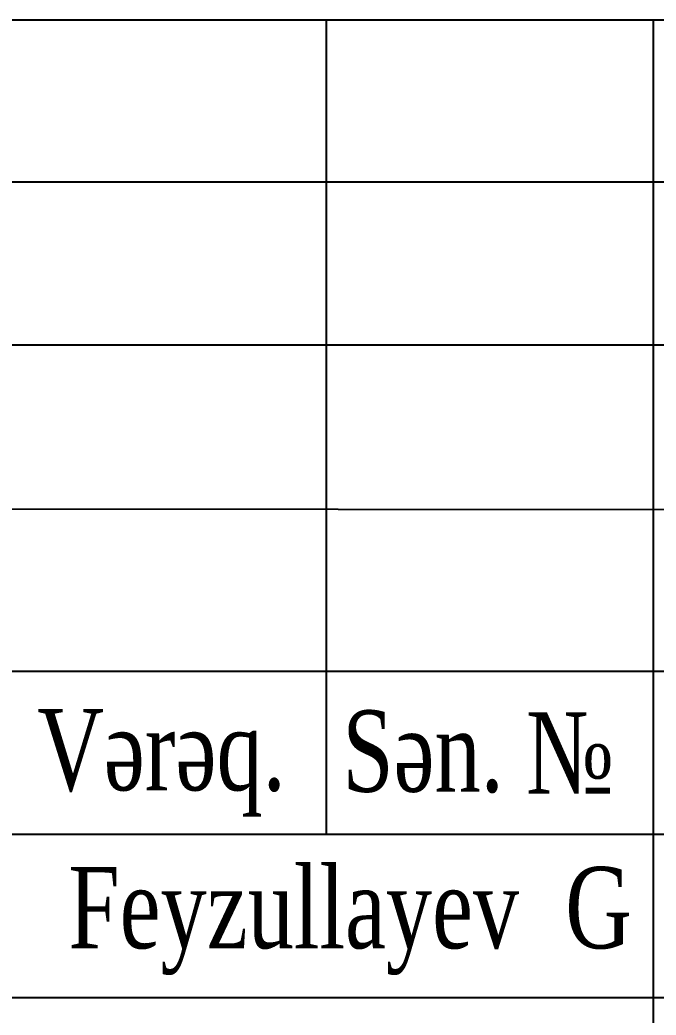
# Model space of a CAD drawing. Header units: millimetres. Extents: x 873544 to 1143527, y -837564 to -766512.
# Drawn here: x 1126580 to 1128530, y -792012 to -788961 of the extents above; entities that cross this region are included whole.
import ezdxf

# ---------------------------------------------------------------- set-up
doc = ezdxf.new("R2010")
doc.units = ezdxf.units.MM
doc.layers.add('Xarici razm.-1', color=7, linetype='Continuous', lineweight=9)
doc.styles.add('400', font='times.ttf', dxfattribs={"width": 0.75, "height": 300})

# ---------------------------------------------------------------- blocks, each defined once
blk = doc.blocks.new('dsdvvvf')
at = {"color": 0, "lineweight": 25, "ltscale": 15}
for p, q in [((967185.7, -663055.1), (986569.1, -663055.1)), ((970325.6, -665671.2), (970325.6, -663055.5)), ((971374.1, -663055.1), (971374.1, -668816.4)), ((967193.8, -663575), (973996.1, -663575)), ((967193.8, -664098.9), (973996.1, -664098.9)), ((973996.1, -664630.1), (967184.3, -664625.4)), ((967193.8, -665146.6), (973996.1, -665146.6)), ((967193.8, -665670.5), (973996.1, -665670.5)), ((967193.8, -666194.4), (973996.1, -666194.4))]:
    blk.add_line(p, q, dxfattribs=at)
at = {"lineweight": 25, "ltscale": 15, "style": '400', "width": 0.75}
for s, height, p in [('Vərəq.', 261.46, (969396.6, -665529.5)), ('Sən.', 261.46, (970376, -665534)), ('№', 261.5, (970965.8, -665540.5))]:
    blk.add_text(s, height=height, dxfattribs=at).set_placement(p)
at = {"lineweight": 25, "ltscale": 15, "insert": (969496.2, -665775.4), "char_height": 261.458, "width": 7889.931, "attachment_point": 1, "style": '400'}
blk.add_mtext('{\\fTimes New Roman|b0|i0|c238|p18;Feyzullayev  G}', dxfattribs=at)

msp = doc.modelspace()

# ---------------------------------------------------------------- block references
at = {"layer": 'Xarici razm.-1', "color": 131, "xscale": 0.9545993912191095, "yscale": 0.9545993912191095, "zscale": 0.9545993912191095}
msp.add_blockref('dsdvvvf', (201248.2, -156008.8), dxfattribs=at)

doc.saveas('drawing.dxf')
